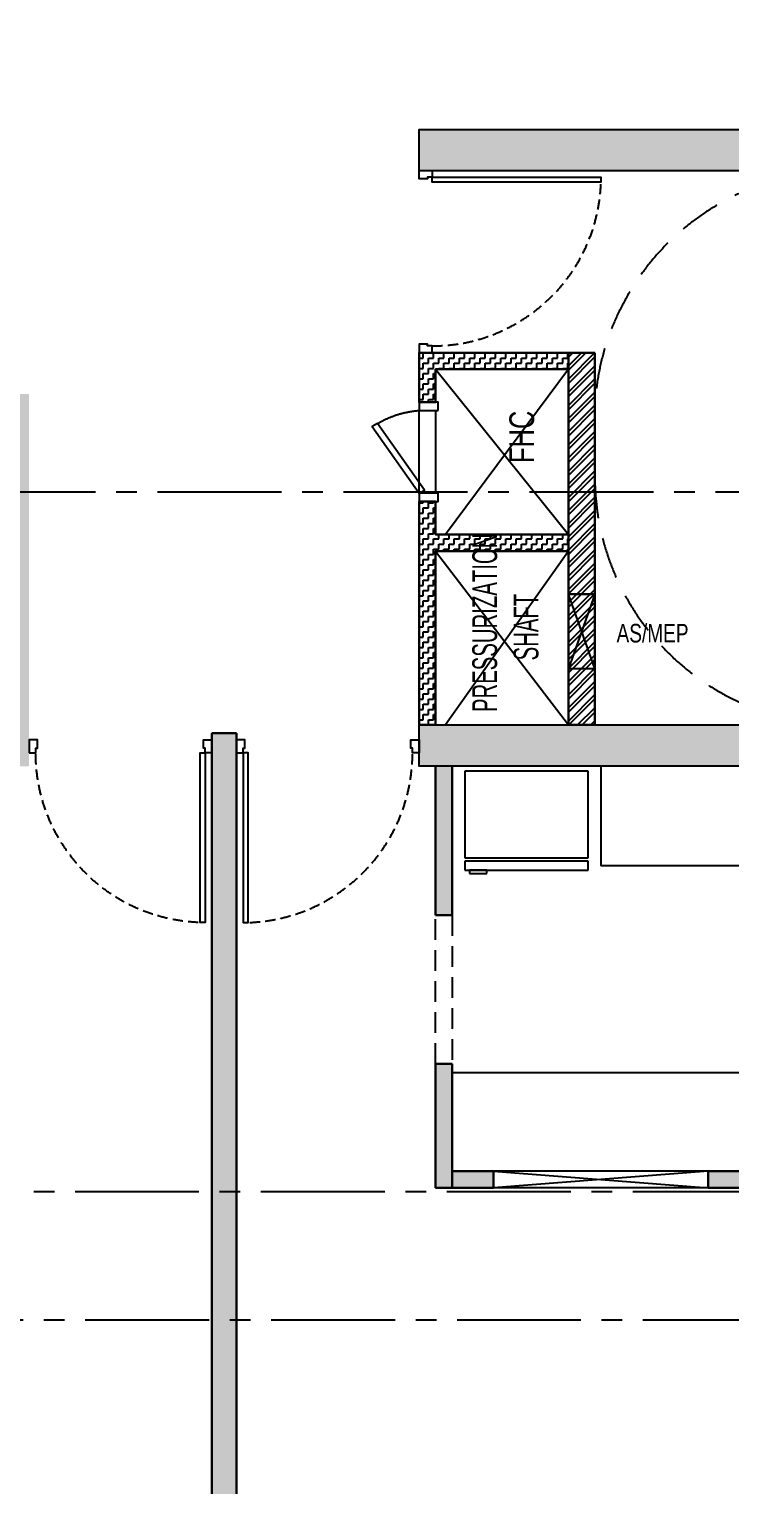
# Model space of a CAD drawing. Header units: millimetres. Extents: x 1066295 to 1300022, y -5734212 to -5454663.
# Drawn here: x 1203347 to 1207588, y -5725969 to -5717165 of the extents above; entities that cross this region are included whole.
import ezdxf

# ---------------------------------------------------------------- set-up
doc = ezdxf.new("R2010")
doc.units = ezdxf.units.MM
doc.header["$LTSCALE"] = 1000
doc.header["$MEASUREMENT"] = 0
for name, pattern in [('AUDIT_D_120904163729-0', [0]), ('T9_KEY PLAN(TYPICAL FLOOR)$0$2BHK-A - FRONT$0$AUDIT_D_120904163729-0', [0]), ('T9_KEY PLAN(TYPICAL FLOOR)$0$2BHK-A - FRONT$0$HIDDEN', [0.375, 0.25, -0.125]), ('T9_KEY PLAN(TYPICAL FLOOR)$0$T8 - TYPICAL FLOOR CORE$0$AUDIT_D_120904163729-0', [0]), ('T9_KEY PLAN(TYPICAL FLOOR)$0$T8 - TYPICAL FLOOR CORE$0$HIDDEN', [0.375, 0.25, -0.125]), ('T9_KEY PLAN(TYPICAL FLOOR)$0$T8 - TYPICAL FLOOR CORE$0$T10-TYPICAL FLOOR CORE$0$HIDDEN', [0.375, 0.25, -0.125]), ('T9_KEY PLAN(TYPICAL FLOOR)$0$T8 - TYPICAL FLOOR CORE$0$T10-TYPICAL FLOOR CORE$0$HIDDEN2', [0.1875, 0.125, -0.0625]), ('T9_KEY PLAN(TYPICAL FLOOR)$0$T8_REFUGE COLUMNS$0$CENTER2', [1.125, 0.75, -0.125, 0.125, -0.125])]:
    doc.linetypes.add(name, pattern=pattern)
doc.layers.get('0').update_dxf_attribs({"linetype": 'AUDIT_D_120904163729-0'})
for name, color, linetype, lineweight in [('T9_KEY PLAN(TYPICAL FLOOR)$0$$0$a-Text', 4, 'Continuous', 0), ('T9_KEY PLAN(TYPICAL FLOOR)$0$2BHK-A - FRONT$0$A-WALL- 160', 6, 'Continuous', 30), ('T9_KEY PLAN(TYPICAL FLOOR)$0$T8 - TYPICAL FLOOR CORE$0$A-WALL- 160', 6, 'Continuous', 30), ('T9_KEY PLAN(TYPICAL FLOOR)$0$T8 - TYPICAL FLOOR CORE$0$T10-TYPICAL FLOOR CORE$0$A-WALL- 160', 6, 'Continuous', 30), ('T9_KEY PLAN(TYPICAL FLOOR)$0$T8 - TYPICAL FLOOR CORE$0$T10-TYPICAL FLOOR CORE$0$D&W', 8, 'Continuous', 25), ('T9_KEY PLAN(TYPICAL FLOOR)$0$T8 - TYPICAL FLOOR CORE$1$a-Text', 4, 'Continuous', 0), ('T9_KEY PLAN(TYPICAL FLOOR)$0$T8(T9 IS SIMILAR)$0$D&W', 8, 'Continuous', 25)]:
    doc.layers.add(name, color=color, linetype=linetype, lineweight=lineweight)
for name, color, linetype in [('T9_KEY PLAN(TYPICAL FLOOR)$0$2BHK-A - FRONT$0$A-DOOR-FULL', 2, 'Continuous'), ('T9_KEY PLAN(TYPICAL FLOOR)$0$2BHK-A - FRONT$0$A-HATCH -160', 251, 'T9_KEY PLAN(TYPICAL FLOOR)$0$2BHK-A - FRONT$0$AUDIT_D_120904163729-0'), ('T9_KEY PLAN(TYPICAL FLOOR)$0$2BHK-A - FRONT$0$a-KIT FIX', 251, 'Continuous'), ('T9_KEY PLAN(TYPICAL FLOOR)$0$2BHK-A - FRONT$0$A-LINTEL', 5, 'T9_KEY PLAN(TYPICAL FLOOR)$0$2BHK-A - FRONT$0$HIDDEN'), ('T9_KEY PLAN(TYPICAL FLOOR)$0$2BHK-A - FRONT$0$CUT-OUT', 49, 'Continuous'), ('T9_KEY PLAN(TYPICAL FLOOR)$0$T8 - TYPICAL FLOOR CORE$0$A-DOOR-FULL', 2, 'Continuous'), ('T9_KEY PLAN(TYPICAL FLOOR)$0$T8 - TYPICAL FLOOR CORE$0$A-HATCH -160', 251, 'T9_KEY PLAN(TYPICAL FLOOR)$0$T8 - TYPICAL FLOOR CORE$0$AUDIT_D_120904163729-0'), ('T9_KEY PLAN(TYPICAL FLOOR)$0$T8 - TYPICAL FLOOR CORE$0$HATCH', 8, 'Continuous'), ('T9_KEY PLAN(TYPICAL FLOOR)$0$T8 - TYPICAL FLOOR CORE$0$T10-TYPICAL FLOOR CORE$0$A-DOOR', 1, 'Continuous'), ('T9_KEY PLAN(TYPICAL FLOOR)$0$T8 - TYPICAL FLOOR CORE$0$T10-TYPICAL FLOOR CORE$0$A-SLAB SUNK-AC LEDGES', 251, 'T9_KEY PLAN(TYPICAL FLOOR)$0$T8 - TYPICAL FLOOR CORE$0$T10-TYPICAL FLOOR CORE$0$HIDDEN'), ('T9_KEY PLAN(TYPICAL FLOOR)$0$T8 - TYPICAL FLOOR CORE$0$T10-TYPICAL FLOOR CORE$0$CUT-OUT', 49, 'Continuous'), ('T9_KEY PLAN(TYPICAL FLOOR)$0$T8 - TYPICAL FLOOR CORE$0$T10-TYPICAL FLOOR CORE$0$Typical floor plan-$0$$0$A2-TYPICAL$0$a-door', 1, 'Continuous'), ('T9_KEY PLAN(TYPICAL FLOOR)$0$T8_REFUGE COLUMNS$0$A-CENTERLINE', 193, 'T9_KEY PLAN(TYPICAL FLOOR)$0$T8_REFUGE COLUMNS$0$CENTER2'), ('T9_KEY PLAN(TYPICAL FLOOR)$0$T8_REFUGE COLUMNS$0$A-RCC COLS', 3, 'Continuous'), ('T9_KEY PLAN(TYPICAL FLOOR)$0$T8_TYPICAL COLUMNS$0$A-RCC COLS', 3, 'Continuous')]:
    doc.layers.add(name, color=color, linetype=linetype)
doc.layers.add('T9_KEY PLAN(TYPICAL FLOOR)$0$T8_REFUGE COLUMNS$0$COL-HATCH', color=7, linetype='Continuous', lineweight=25, true_color=0xa3a3a3)
doc.styles.add('T9_KEY PLAN(TYPICAL FLOOR)$0$$0$ARIAL ARROW', font='swisscl.ttf')
doc.styles.add('T9_KEY PLAN(TYPICAL FLOOR)$0$T8 - TYPICAL FLOOR CORE$1$ARIAL ARROW', font='swisscl.ttf')

# ---------------------------------------------------------------- blocks, each defined once
blk = doc.blocks.new('T9_KEY PLAN(TYPICAL FLOOR)$0$T8_REFUGE COLUMNS')
at = {"layer": 'T9_KEY PLAN(TYPICAL FLOOR)$0$T8_REFUGE COLUMNS$0$COL-HATCH', "linetype": 'ByBlock'}
h = blk.add_hatch(color=256, dxfattribs=at)
h.dxf.hatch_style = 1
h.paths.add_polyline_path([(1215902.1, -5706299.9), (1216152.1, -5706299.9), (1216152.1, -5708099.9), (1215902.1, -5708099.9)])
h.paths.add_polyline_path([(1215902.1, -5708099.9), (1213292.1, -5708099.9), (1213292.1, -5707849.9), (1215902.1, -5707849.9)])
h.paths.add_polyline_path([(1196642.1, -5706299.9), (1196392.1, -5706299.9), (1196392.1, -5708099.9), (1196642.1, -5708099.9)])
h.paths.add_polyline_path([(1215902.1, -5723474.9), (1216152.1, -5723474.9), (1216152.1, -5721674.9), (1215902.1, -5721674.9)])
h.paths.add_polyline_path([(1215902.1, -5721924.9), (1213292.1, -5721924.9), (1213292.1, -5721674.9), (1215902.1, -5721674.9)])
h.paths.add_polyline_path([(1196642.1, -5723474.9), (1196392.1, -5723474.9), (1196392.1, -5721674.9), (1196642.1, -5721674.9)])
h.paths.add_polyline_path([(1198957.1, -5709939.9), (1199207.1, -5709939.9), (1199207.1, -5714149.9), (1198957.1, -5714149.9)])
h.paths.add_polyline_path([(1197682.1, -5711799.9), (1197432.1, -5711799.9), (1197432.1, -5709939.9), (1197682.1, -5709939.9)])
h.paths.add_polyline_path([(1184832.1, -5718799.9), (1185182.1, -5718799.9), (1185182.1, -5709299.9), (1184832.1, -5709299.9)])
h.paths.add_polyline_path([(1194132.1, -5714149.9), (1193882.1, -5714149.9), (1193882.1, -5709939.9), (1194132.1, -5709939.9)])
h.paths.add_polyline_path([(1189932.1, -5714149.9), (1190232.1, -5714149.9), (1190232.1, -5709914.9), (1189932.1, -5709914.9)])
h.paths.add_polyline_path([(1189932.1, -5719684.9), (1190232.1, -5719684.9), (1190232.1, -5715449.9), (1189932.1, -5715449.9)])
h.paths.add_polyline_path([(1194182.1, -5719609.9), (1193882.1, -5719609.9), (1193882.1, -5717174.9), (1194182.1, -5717174.9)])
h.paths.add_polyline_path([(1215612.1, -5719609.9), (1215862.1, -5719609.9), (1215862.1, -5715374.9), (1215612.1, -5715374.9)])
h.paths.add_polyline_path([(1210702.1, -5711724.9), (1207452.1, -5711724.9), (1207452.1, -5711474.9), (1210702.1, -5711474.9)])
h.paths.add_polyline_path([(1210702.1, -5713624.9), (1207452.1, -5713624.9), (1207452.1, -5713874.9), (1210702.1, -5713874.9)])
h.paths.add_polyline_path([(1210952.1, -5711474.9), (1210702.1, -5711474.9), (1210702.1, -5713874.9), (1210952.1, -5713874.9)])
h.paths.add_polyline_path([(1202442.1, -5712799.9), (1202692.1, -5712799.9), (1202692.1, -5710799.9), (1202442.1, -5710799.9)], flags=17)
h.paths.add_polyline_path([(1196682.1, -5715374.9), (1196932.1, -5715374.9), (1196932.1, -5719609.9), (1196682.1, -5719609.9)])
h.paths.add_polyline_path([(1210052.1, -5727009.9), (1209752.1, -5727009.9), (1209752.1, -5724474.9), (1210052.1, -5724474.9)])
h.paths.add_polyline_path([(1202492.1, -5727009.9), (1202792.1, -5727009.9), (1202792.1, -5724474.9), (1202492.1, -5724474.9)])
h.paths.add_polyline_path([(1199382.1, -5726829.9), (1199132.1, -5726829.9), (1199132.1, -5724474.9), (1199382.1, -5724474.9)])
h.paths.add_polyline_path([(1195392.1, -5726519.9), (1195742.1, -5726519.9), (1195742.1, -5724724.9), (1195392.1, -5724724.9)])
h.paths.add_polyline_path([(1195742.1, -5724124.9), (1195392.1, -5724124.9), (1195392.1, -5723274.9), (1195742.1, -5723274.9)])
h.paths.add_polyline_path([(1217152.1, -5726519.9), (1216802.1, -5726519.9), (1216802.1, -5724724.9), (1217152.1, -5724724.9)])
h.paths.add_polyline_path([(1216802.1, -5724124.9), (1217152.1, -5724124.9), (1217152.1, -5723274.9), (1216802.1, -5723274.9)])
h.paths.add_polyline_path([(1213162.1, -5726829.9), (1213412.1, -5726829.9), (1213412.1, -5724474.9), (1213162.1, -5724474.9)])
h.paths.add_polyline_path([(1209602.1, -5723474.9), (1209852.1, -5723474.9), (1209852.1, -5721674.9), (1209602.1, -5721674.9)])
h.paths.add_polyline_path([(1212262.1, -5721674.9), (1210752.1, -5721674.9), (1210752.1, -5721924.9), (1212262.1, -5721924.9)])
h.paths.add_polyline_path([(1212742.1, -5719224.9), (1207452.1, -5719224.9), (1207452.1, -5718974.9), (1212742.1, -5718974.9)])
h.paths.add_polyline_path([(1214067.1, -5718349.9), (1213817.1, -5718349.9), (1213817.1, -5716424.9), (1214067.1, -5716424.9)])
h.paths.add_polyline_path([(1213587.1, -5709939.9), (1213337.1, -5709939.9), (1213337.1, -5714149.9), (1213587.1, -5714149.9)])
h.paths.add_polyline_path([(1214862.1, -5711799.9), (1215112.1, -5711799.9), (1215112.1, -5709939.9), (1214862.1, -5709939.9)])
h.paths.add_polyline_path([(1227712.1, -5718799.9), (1227362.1, -5718799.9), (1227362.1, -5709299.9), (1227712.1, -5709299.9)])
h.paths.add_polyline_path([(1218412.1, -5714149.9), (1218662.1, -5714149.9), (1218662.1, -5709939.9), (1218412.1, -5709939.9)])
h.paths.add_polyline_path([(1222612.1, -5714149.9), (1222312.1, -5714149.9), (1222312.1, -5709914.9), (1222612.1, -5709914.9)])
h.paths.add_polyline_path([(1222612.1, -5719684.9), (1222312.1, -5719684.9), (1222312.1, -5715449.9), (1222612.1, -5715449.9)])
h.paths.add_polyline_path([(1218362.1, -5719609.9), (1218662.1, -5719609.9), (1218662.1, -5717174.9), (1218362.1, -5717174.9)])
h.paths.add_polyline_path([(1202742.1, -5716974.9), (1202992.1, -5716974.9), (1202992.1, -5718974.9), (1202742.1, -5718974.9)])
h.paths.add_polyline_path([(1204842.1, -5716974.9), (1205092.1, -5716974.9), (1205092.1, -5718974.9), (1204842.1, -5718974.9)])
h.paths.add_polyline_path([(1217152.1, -5701889.9), (1216802.1, -5701889.9), (1216802.1, -5705049.9), (1217152.1, -5705049.9)])
h.paths.add_polyline_path([(1216802.1, -5705649.9), (1217152.1, -5705649.9), (1217152.1, -5706499.9), (1216802.1, -5706499.9)])
h.paths.add_polyline_path([(1213162.1, -5701089.9), (1213412.1, -5701089.9), (1213412.1, -5705299.9), (1213162.1, -5705299.9)])
h.paths.add_polyline_path([(1210052.1, -5701089.9), (1209752.1, -5701089.9), (1209752.1, -5705299.9), (1210052.1, -5705299.9)])
h.paths.add_polyline_path([(1209602.1, -5706299.9), (1209852.1, -5706299.9), (1209852.1, -5708099.9), (1209602.1, -5708099.9)])
h.paths.add_polyline_path([(1212262.1, -5708099.9), (1210752.1, -5708099.9), (1210752.1, -5707849.9), (1212262.1, -5707849.9)])
h.paths.add_polyline_path([(1195392.1, -5701889.9), (1195742.1, -5701889.9), (1195742.1, -5705049.9), (1195392.1, -5705049.9)])
h.paths.add_polyline_path([(1195742.1, -5705649.9), (1195392.1, -5705649.9), (1195392.1, -5706499.9), (1195742.1, -5706499.9)])
h.paths.add_polyline_path([(1199382.1, -5701089.9), (1199132.1, -5701089.9), (1199132.1, -5705299.9), (1199382.1, -5705299.9)])
h.paths.add_polyline_path([(1202492.1, -5701089.9), (1202792.1, -5701089.9), (1202792.1, -5705299.9), (1202492.1, -5705299.9)])
h.paths.add_polyline_path([(1202942.1, -5706299.9), (1202692.1, -5706299.9), (1202692.1, -5708099.9), (1202942.1, -5708099.9)])
h.paths.add_polyline_path([(1200282, -5708099.9), (1201792, -5708099.9), (1201792, -5707849.9), (1200282, -5707849.9)])
h.paths.add_polyline_path([(1207452.1, -5710799.9), (1211787.1, -5710799.9), (1211787.1, -5710549.9), (1207452.1, -5710549.9)])
h.paths.add_polyline_path([(1200042.1, -5713849.9), (1200042.1, -5710549.9), (1205092.1, -5710549.9), (1205092.1, -5712999.9), (1204842.1, -5712999.9), (1204842, -5710799.9), (1200292.1, -5710799.9), (1200292.1, -5713849.9)])
h.paths.add_polyline_path([(1198907.1, -5719224.9), (1205092.1, -5719224.9), (1205092.1, -5718974.9), (1198907.1, -5718974.9)])
h.paths.add_polyline_path([(1202942.1, -5723474.9), (1202692.1, -5723474.9), (1202692.1, -5721674.9), (1202942.1, -5721674.9)])
h.paths.add_polyline_path([(1200282.1, -5721674.9), (1201792.1, -5721674.9), (1201792.1, -5721924.9), (1200282.1, -5721924.9)])
h.paths.add_polyline_path([(1196932.1, -5715624.9), (1203832.1, -5715624.9), (1203832.1, -5715374.9), (1196932.1, -5715374.9)])
h.paths.add_polyline_path([(1215612.1, -5715624.9), (1207452.1, -5715624.9), (1207452.1, -5715374.9), (1215612.1, -5715374.9)])
h.paths.add_polyline_path([(1196642.1, -5721924.9), (1199252.1, -5721924.9), (1199252.1, -5721674.9), (1196642.1, -5721674.9)])
h.paths.add_polyline_path([(1196642.1, -5708099.9), (1199252.1, -5708099.9), (1199252.1, -5707849.9), (1196642.1, -5707849.9)])
h.paths.add_polyline_path([(1198007.1, -5718974.9), (1196932.1, -5718974.9), (1196932.1, -5719224.9), (1198007.1, -5719224.9)])
at = {"layer": 'T9_KEY PLAN(TYPICAL FLOOR)$0$T8_REFUGE COLUMNS$0$A-CENTERLINE'}
for p, q in [((1223494.9, -5717567.4), (1182495.9, -5717567.4)), ((1217370.3, -5721799.9), (1182156.9, -5721799.9)), ((1217431.8, -5722574.9), (1182156.9, -5722574.9))]:
    blk.add_line(p, q, dxfattribs=at)
at = {"layer": 'T9_KEY PLAN(TYPICAL FLOOR)$0$T8_REFUGE COLUMNS$0$A-RCC COLS', "linetype": 'ByBlock'}
for points in [[(1215612.1, -5715624.9), (1207452.1, -5715624.9), (1207452.1, -5715374.9), (1215612.1, -5715374.9)], [(1212742.1, -5719224.9), (1207452.1, -5719224.9), (1207452.1, -5718974.9), (1212742.1, -5718974.9)]]:
    blk.add_lwpolyline(points, close=True, dxfattribs=at)
blk = doc.blocks.new('T9_KEY PLAN(TYPICAL FLOOR)$0$T8_TYPICAL COLUMNS')
at = {"layer": 'T9_KEY PLAN(TYPICAL FLOOR)$0$T8_TYPICAL COLUMNS$0$A-RCC COLS', "linetype": 'ByBlock'}
blk.add_blockref('T9_KEY PLAN(TYPICAL FLOOR)$0$T8_REFUGE COLUMNS', (0, 0), dxfattribs=at)
blk = doc.blocks.new('*U2394')
for points in [[(-40, 0), (0, 0), (0, 30), (10, 30), (10, 80), (-40, 80)], [(0, 0), (0, -1025), (30, -1025), (30, 0)], [(1065, 0), (1025, 0), (1025, 30), (1015, 30), (1015, 80), (1065, 80)]]:
    blk.add_lwpolyline(points, close=True)
at = {"color": 0, "linetype": 'ByBlock', "ltscale": 0.25}
blk.add_arc((-1.5, 0.6), 1026.5, 272.37301, 359.96526, dxfattribs=at)
blk = doc.blocks.new('*U2404')
for points in [[(0, 0), (0, 1020), (30, 1020), (30, 0)], [(-40, 0), (0, 0), (0, -30), (10, -30), (10, -80), (-40, -80)], [(1060, 0), (1020, 0), (1020, -30), (1010, -30), (1010, -80), (1060, -80)]]:
    blk.add_lwpolyline(points, close=True)
at = {"color": 0, "linetype": 'ByBlock', "ltscale": 0.25}
blk.add_arc((-1.5, -0.6), 1021.5, 0.03474, 87.62699, dxfattribs=at)
blk = doc.blocks.new('T9_KEY PLAN(TYPICAL FLOOR)$0$T8 - TYPICAL FLOOR CORE$0$T10-TYPICAL FLOOR CORE$0$gdx')
at = {"linetype": 'T9_KEY PLAN(TYPICAL FLOOR)$0$T8 - TYPICAL FLOOR CORE$0$T10-TYPICAL FLOOR CORE$0$HIDDEN2', "ltscale": 10}
blk.add_lwpolyline([(13990.9, 8157, 0.113319), (14200.1, 8092, 0.860704)], format="xyb", dxfattribs=at)
at = {"layer": 'T9_KEY PLAN(TYPICAL FLOOR)$0$T8 - TYPICAL FLOOR CORE$0$T10-TYPICAL FLOOR CORE$0$A-DOOR', "linetype": 'Continuous', "ltscale": 5}
blk.add_lwpolyline([(14200.1, 8509.4), (14227.4, 8494.1), (13990.9, 8157), (13963.7, 8172.3)], close=True, dxfattribs=at)
at = {"layer": 'T9_KEY PLAN(TYPICAL FLOOR)$0$T8 - TYPICAL FLOOR CORE$0$T10-TYPICAL FLOOR CORE$0$Typical floor plan-$0$$0$A2-TYPICAL$0$a-door', "color": 4}
for points in [[(14200.1, 8509.4), (14200.1, 8550.7), (14295.9, 8550.7), (14295.9, 8509.4)], [(14295.9, 8092), (14295.9, 8050.7), (14200.1, 8050.7), (14200.1, 8092)]]:
    blk.add_lwpolyline(points, close=True, dxfattribs=at)
blk = doc.blocks.new('T9_KEY PLAN(TYPICAL FLOOR)')
at = {"layer": 'T9_KEY PLAN(TYPICAL FLOOR)$0$2BHK-A - FRONT$0$A-HATCH -160', "linetype": 'ByBlock'}
h = blk.add_hatch(dxfattribs=at)
h.set_pattern_fill('HEX', color=8, scale=150)
h.set_pattern_definition([(0, (0, -0.548), (0, 32.47595264), [18.75, -37.5]), (120, (0, -0.548), (-28.125, -16.23797632), [18.75, -37.5]), (60, (18.75, -0.548), (-28.125, 16.23797632), [18.75, -37.5])])
h.paths.add_polyline_path([(1206347.3, -5729270.1), (1206197.3, -5729270.1), (1206197.3, -5719024.9), (1206347.3, -5719024.9)])
h = blk.add_hatch(dxfattribs=at)
h.set_pattern_fill('HEX', color=8, scale=150)
h.set_pattern_definition([(0, (54492.778, -0.904), (0, 32.47595264), [18.75, -37.5]), (120, (54492.778, -0.904), (-28.125, -16.23797632), [18.75, -37.5]), (60, (54511.528, -0.904), (-28.125, 16.23797632), [18.75, -37.5])])
h.paths.add_polyline_path([(1206197.3, -5729270.1), (1206347.3, -5729270.1), (1206347.3, -5719024.9), (1206197.3, -5719024.9)])
h = blk.add_hatch(dxfattribs=at)
h.set_pattern_fill('ZIGZAG', color=8, scale=250)
h.set_pattern_definition([(0, (0, 0), (31.25, 31.25), [31.25, -31.25]), (90, (31.25, 0), (-31.25, 31.25), [31.25, -31.25])])
h.paths.add_polyline_path([(1215902.3, -5723474.9), (1214202.2, -5723474.9), (1214202.2, -5723374.9), (1215902.3, -5723374.9)])
h.paths.add_polyline_path([(1213162.3, -5724474.9), (1213162.3, -5724574.9), (1210952.2, -5724574.9), (1210952.2, -5724474.9), (1212102.3, -5724474.6), (1212102.3, -5724374.6), (1212202.3, -5724374.6), (1212202.3, -5724474.9)])
h.paths.add_polyline_path([(1212102.3, -5723374.6), (1211202.6, -5723374.6), (1211202.6, -5723474.6), (1212102.3, -5723474.6)])
h.paths.add_polyline_path([(1210452.6, -5723474.6), (1209852.5, -5723474.6), (1209852.5, -5723374.6), (1210452.6, -5723374.6)])
h.paths.add_polyline_path([(1207652.3, -5721024.9), (1207552.3, -5721024.9), (1207552.3, -5721774.6), (1207652.3, -5721774.6)])
h.paths.add_polyline_path([(1207652.3, -5720124.9), (1207552.3, -5720124.9), (1207552.3, -5719225), (1207652.3, -5719225)])
h.paths.add_polyline_path([(1212502.4, -5721674.9), (1212402.4, -5721674.9), (1212402.3, -5721174.9), (1212402.4, -5721175), (1212402.3, -5721074), (1212502.4, -5721074.3)])
h.paths.add_polyline_path([(1209852.3, -5728684.6), (1209117.3, -5728684.6), (1209117.3, -5728584.6), (1209852.3, -5728584.6)])
h.paths.add_polyline_path([(1209602.3, -5721774.9), (1209202.3, -5721774.9), (1209202.3, -5721674.9), (1209602.3, -5721674.9)])
h.paths.add_polyline_path([(1207902.3, -5721674.9), (1207652.3, -5721674.9), (1207652.3, -5721774.9), (1207902.3, -5721774.9)])
at = {"layer": 'T9_KEY PLAN(TYPICAL FLOOR)$0$T8 - TYPICAL FLOOR CORE$0$A-HATCH -160', "linetype": 'ByBlock'}
h = blk.add_hatch(dxfattribs=at)
h.set_pattern_fill('ZIGZAG', color=8, scale=250)
h.set_pattern_definition([(0, (57014.018, -4904.488), (31.25, 31.25), [31.25, -31.25]), (90, (57045.268, -4904.488), (-31.25, 31.25), [31.25, -31.25])])
h.paths.add_polyline_path([(1208355.3, -5716724.1), (1207452.1, -5716724.1), (1207452.1, -5717024.1), (1207552.1, -5717024.1), (1207552.1, -5716824.1), (1208355.3, -5716824.1)])
h = blk.add_hatch(dxfattribs=at)
h.set_pattern_fill('ZIGZAG', color=8, scale=250)
h.set_pattern_definition([(0, (57014.018, -4904.488), (31.25, 31.25), [31.25, -31.25]), (90, (57045.268, -4904.488), (-31.25, 31.25), [31.25, -31.25])])
h.paths.add_polyline_path([(1208355.3, -5717824.1), (1207552.1, -5717824.1), (1207552.1, -5717624.1), (1207452.1, -5717624.1), (1207452.1, -5718974.9), (1207552.1, -5718974.9), (1207552.1, -5717924.1), (1208355.3, -5717924.1)])
at = {"layer": 'T9_KEY PLAN(TYPICAL FLOOR)$0$T8 - TYPICAL FLOOR CORE$0$T10-TYPICAL FLOOR CORE$0$A-SLAB SUNK-AC LEDGES', "linetype": 'ByBlock'}
h = blk.add_hatch(dxfattribs=at)
h.set_pattern_fill('ANSI32', color=8, scale=150)
h.set_pattern_definition([(45, (57057.016, -4904.49), (-39.77475644, 39.77475644), []), (45, (57083.533, -4904.49), (-39.77475644, 39.77475644), [])])
h.paths.add_polyline_path([(1208515.3, -5716724.1), (1208355.3, -5716724.1), (1208355.3, -5718974.9), (1208515.3, -5718974.9)])
at = {"layer": 'T9_KEY PLAN(TYPICAL FLOOR)$0$2BHK-A - FRONT$0$a-KIT FIX', "color": 8}
for p, q in [((1208475.5, -5719255.3), (1207729.6, -5719255.3)), ((1207729.6, -5719255.3), (1207729.6, -5719779.8)), ((1208475.5, -5719779.8), (1208475.5, -5719255.3)), ((1208552.3, -5719222.3), (1208552.3, -5719827.4)), ((1207729.6, -5719779.8), (1208475.5, -5719779.8)), ((1208475.5, -5719799.7), (1207729.6, -5719799.7)), ((1207729.6, -5719799.7), (1207729.6, -5719854.7)), ((1208475.5, -5719854.7), (1208475.5, -5719799.7)), ((1207729.6, -5719854.7), (1208475.5, -5719854.7)), ((1207861.6, -5719854.7), (1207758.2, -5719854.7)), ((1207758.2, -5719854.7), (1207758.2, -5719874.4)), ((1207758.2, -5719874.4), (1207861.6, -5719874.4)), ((1207861.6, -5719874.4), (1207861.6, -5719854.7)), ((1211627.3, -5719826.2), (1208552.3, -5719827.4)), ((1210812.5, -5721079.1), (1207652.3, -5721078.7))]:
    blk.add_line(p, q, dxfattribs=at)
at = {"layer": 'T9_KEY PLAN(TYPICAL FLOOR)$0$2BHK-A - FRONT$0$A-LINTEL', "color": 8, "linetype": 'ByBlock'}
for p, q in [((1209202.3, -5721674.9), (1207902.3, -5721674.9)), ((1209202.2, -5721774.9), (1207902.3, -5721774.9))]:
    blk.add_line(p, q, dxfattribs=at)
blk.add_lwpolyline([(1209202.3, -5721674.9), (1207902.3, -5721774.9), (1207902.3, -5721674.9), (1209202.3, -5721774.9)], close=True, dxfattribs=at)
at = {"layer": 'T9_KEY PLAN(TYPICAL FLOOR)$0$2BHK-A - FRONT$0$A-WALL- 160', "color": 8, "linetype": 'ByBlock'}
for p, q in [((1206197.3, -5727609.9), (1206197.3, -5719024.9)), ((1206347.3, -5719024.9), (1206197.3, -5719024.9)), ((1206197.3, -5727609.9), (1206197.3, -5719024.9)), ((1206197.3, -5719024.9), (1206347.3, -5719024.9)), ((1206347.3, -5727609.9), (1206347.3, -5719024.9)), ((1206347.3, -5727609.9), (1206347.3, -5719024.9)), ((1207552.3, -5719225), (1207552.3, -5720124.9)), ((1207652.3, -5719225), (1207652.3, -5720124.9)), ((1207652.3, -5720124.9), (1207552.3, -5720124.9)), ((1207552.3, -5721024.9), (1207552.3, -5721774.6)), ((1207652.3, -5721024.9), (1207552.3, -5721024.9)), ((1207652.3, -5721024.9), (1207652.3, -5721774.9)), ((1207652.3, -5721774.9), (1207552.3, -5721774.9))]:
    blk.add_line(p, q, dxfattribs=at)
for points in [[(1207902.3, -5721674.9), (1207652.3, -5721674.9), (1207652.3, -5721774.9), (1207902.3, -5721774.9)], [(1209602.3, -5721774.9), (1209202.3, -5721774.9), (1209202.3, -5721674.9), (1209602.3, -5721674.9)]]:
    blk.add_lwpolyline(points, close=True, dxfattribs=at)
at = {"layer": 'T9_KEY PLAN(TYPICAL FLOOR)$0$2BHK-A - FRONT$0$CUT-OUT', "color": 8, "linetype": 'T9_KEY PLAN(TYPICAL FLOOR)$0$2BHK-A - FRONT$0$HIDDEN', "ltscale": 0.5}
blk.add_lwpolyline([(1207552.3, -5720124.9), (1207652.3, -5720124.9), (1207652.3, -5721024.9), (1207552.3, -5721024.9)], close=True, dxfattribs=at)
at = {"layer": 'T9_KEY PLAN(TYPICAL FLOOR)$0$T8 - TYPICAL FLOOR CORE$0$A-WALL- 160', "color": 8, "linetype": 'ByBlock'}
for points in [[(1208355.3, -5716724.1), (1207452.1, -5716724.1), (1207452.1, -5717024.1), (1207552.1, -5717024.1), (1207552.1, -5716824.1), (1208355.3, -5716824.1)], [(1208355.3, -5717824.1), (1207552.1, -5717824.1), (1207552.1, -5717624.1), (1207452.1, -5717624.1), (1207452.1, -5718974.9), (1207552.1, -5718974.9), (1207552.1, -5717924.1), (1208355.3, -5717924.1)]]:
    blk.add_lwpolyline(points, close=True, dxfattribs=at)
at = {"layer": 'T9_KEY PLAN(TYPICAL FLOOR)$0$T8 - TYPICAL FLOOR CORE$0$HATCH', "color": 8, "linetype": 'T9_KEY PLAN(TYPICAL FLOOR)$0$T8 - TYPICAL FLOOR CORE$0$HIDDEN'}
for centre, radius, start, end in [((1210017.8, -5717128.5), 1504.6, 91.98388, 176.71689), ((1210016, -5717473.8, 0.7), 1500.2, 180.07136, 269.99075)]:
    blk.add_arc(centre, radius, start, end, dxfattribs=at)
at = {"layer": 'T9_KEY PLAN(TYPICAL FLOOR)$0$T8 - TYPICAL FLOOR CORE$0$T10-TYPICAL FLOOR CORE$0$A-WALL- 160', "color": 8, "linetype": 'ByBlock'}
blk.add_lwpolyline([(1208515.3, -5716724.1), (1208355.3, -5716724.1), (1208355.3, -5718974.9), (1208515.3, -5718974.9)], close=True, dxfattribs=at)
at = {"layer": 'T9_KEY PLAN(TYPICAL FLOOR)$0$T8 - TYPICAL FLOOR CORE$0$T10-TYPICAL FLOOR CORE$0$CUT-OUT', "color": 8}
for p, q in [((1207552.1, -5716824.1, 0.6), (1208355.3, -5717824, 0.6)), ((1208355.3, -5716824.1, 0.6), (1207612.1, -5717824, 0.6)), ((1207552.1, -5717924.1, 0.6), (1208355.3, -5718974.9, -0.1)), ((1208355.3, -5717924.1, 0.6), (1207612.1, -5718974.9))]:
    blk.add_line(p, q, dxfattribs=at)
at = {"layer": 'T9_KEY PLAN(TYPICAL FLOOR)$0$T8 - TYPICAL FLOOR CORE$0$T10-TYPICAL FLOOR CORE$0$D&W', "color": 8, "linetype": 'ByBlock'}
for points in [[(1207452.1, -5717073.6), (1207552.1, -5717073.6), (1207552.1, -5717574.5), (1207452.1, -5717574.5)], [(1208515.3, -5718184.9), (1208355.3, -5718184.9), (1208355.3, -5718634.9), (1208515.3, -5718634.9)], [(1208515.3, -5718634.9), (1208355.3, -5718184.9), (1208515.3, -5718184.9), (1208355.3, -5718634.9)]]:
    blk.add_lwpolyline(points, close=True, dxfattribs=at)
at = {"color": 8, "xscale": -1.199999827970114, "yscale": 1.199999827970114, "zscale": 1.199999827970114, "rotation": 180}
blk.add_blockref('T9_KEY PLAN(TYPICAL FLOOR)$0$T8 - TYPICAL FLOOR CORE$0$T10-TYPICAL FLOOR CORE$0$gdx', (1190412, -5707363.2), dxfattribs=at)
at = {"layer": 'T9_KEY PLAN(TYPICAL FLOOR)$0$2BHK-A - FRONT$0$A-DOOR-FULL', "color": 8, "linetype": 'T9_KEY PLAN(TYPICAL FLOOR)$0$2BHK-A - FRONT$0$HIDDEN', "xscale": -1}
blk.add_blockref('*U2394', (1206157.3, -5719144.9), dxfattribs=at)
at = {"layer": 'T9_KEY PLAN(TYPICAL FLOOR)$0$2BHK-A - FRONT$0$A-DOOR-FULL', "color": 8, "linetype": 'T9_KEY PLAN(TYPICAL FLOOR)$0$2BHK-A - FRONT$0$HIDDEN'}
blk.add_blockref('*U2394', (1206387.3, -5719144.9), dxfattribs=at)
at = {"layer": 'T9_KEY PLAN(TYPICAL FLOOR)$0$T8 - TYPICAL FLOOR CORE$0$A-DOOR-FULL', "color": 8, "linetype": 'T9_KEY PLAN(TYPICAL FLOOR)$0$T8 - TYPICAL FLOOR CORE$0$HIDDEN', "rotation": 270}
blk.add_blockref('*U2404', (1207532.3, -5715663.2), dxfattribs=at)
at = {"layer": 'T9_KEY PLAN(TYPICAL FLOOR)$0$T8(T9 IS SIMILAR)$0$D&W', "color": 8, "linetype": 'ByBlock'}
blk.add_blockref('T9_KEY PLAN(TYPICAL FLOOR)$0$T8_TYPICAL COLUMNS', (0, 0), dxfattribs=at)
at = {"layer": 'T9_KEY PLAN(TYPICAL FLOOR)$0$$0$a-Text', "color": 8, "linetype": 'ByBlock', "char_height": 150, "width": 821.633, "attachment_point": 1, "rotation": 90, "style": 'T9_KEY PLAN(TYPICAL FLOOR)$0$$0$ARIAL ARROW'}
for s, insert in [('FHC', (1207998.3, -5717391, 0.3)), ('\\pi-93.67884;{\\W0.8;PRESSURIZATION \\P\\pi218.78511;SHAFT}', (1207774.3, -5718803.8))]:
    blk.add_mtext(s, dxfattribs=dict(at, insert=insert))
at = {"layer": 'T9_KEY PLAN(TYPICAL FLOOR)$0$T8 - TYPICAL FLOOR CORE$1$a-Text', "color": 8, "linetype": 'ByBlock', "style": 'T9_KEY PLAN(TYPICAL FLOOR)$0$T8 - TYPICAL FLOOR CORE$1$ARIAL ARROW'}
blk.add_text('AS/MEP', height=112.5, dxfattribs=at).set_placement((1208647.1, -5718476.7))
blk = doc.blocks.new('T9_PROFILE SECTIONS')
at = {"linetype": 'ByBlock'}
blk.add_blockref('T9_KEY PLAN(TYPICAL FLOOR)', (0.1954, 0.8356), dxfattribs=at)

msp = doc.modelspace()

# ---------------------------------------------------------------- block references
at = {"linetype": 'ByBlock'}
msp.add_blockref('T9_PROFILE SECTIONS', (-1745.2, -2398.4, 0.4), dxfattribs=at)

doc.saveas('drawing.dxf')
